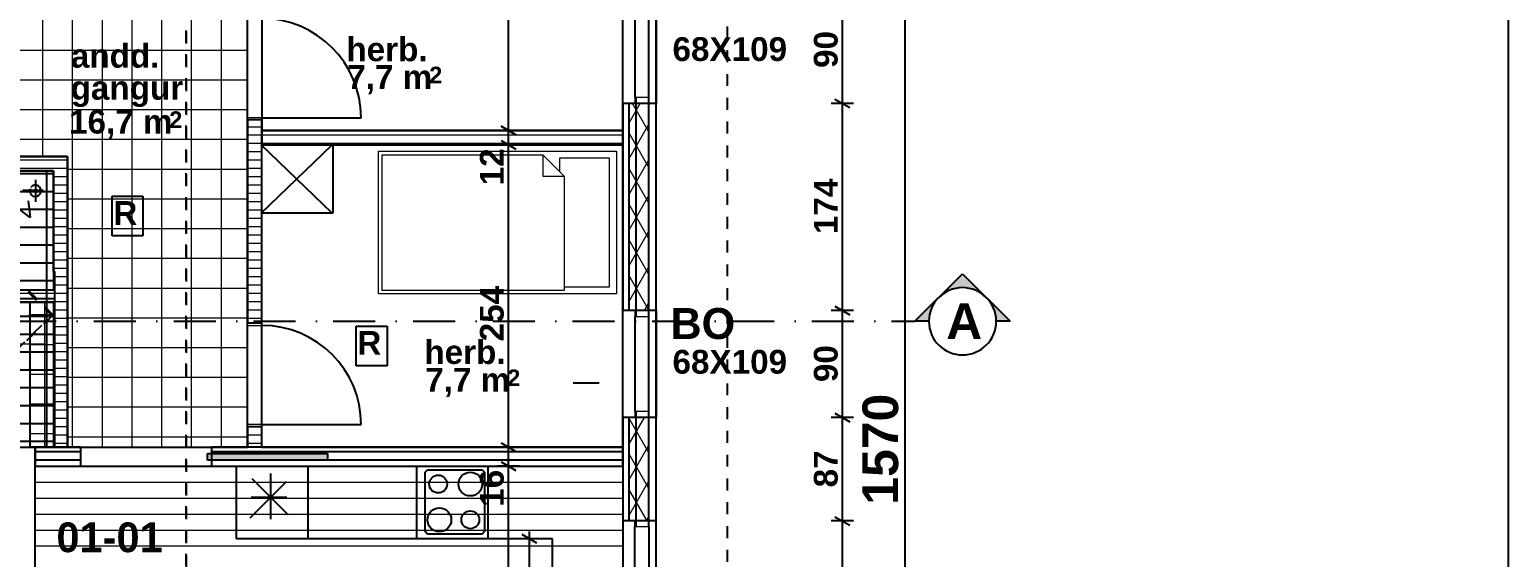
# Model space of a CAD drawing. Header units: millimetres. Extents: x -242231 to 419123, y -2399 to 525285.
# Drawn here: x -120526 to -108097, y 152173 to 156610 of the extents above; entities that cross this region are included whole.
import ezdxf

# ---------------------------------------------------------------- set-up
doc = ezdxf.new("R2010")
doc.units = ezdxf.units.MM
doc.set_wipeout_variables(frame=1)
for name, pattern in [('Dot & Dashed', [670.277762, 352.777767, -176.388884, 0, -141.111112]), ('Short dashed', [200, 100, -100]), ('Wipeout_Contour', [1000, 0, -1000])]:
    doc.linetypes.add(name, pattern=pattern)
doc.layers.add('Walls', color=7, linetype='Continuous')
doc.styles.add('GENERATED_STYLE_1', font='swissb.ttf')
doc.styles.add('GENERATED_STYLE_3', font='swissb.ttf')
pattern_1 = [(0, (-125991.2, 141233.89), (0, 70), [])]
pattern_2 = [(60, (-125991.2, 141233.89), (-129.9038, 75), []), (120, (-125991.2, 141233.89), (129.9038, 75), [])]

# ---------------------------------------------------------------- blocks, each defined once
blk = doc.blocks.new('D1 10_2')
at = {"layer": 'Walls', "linetype": 'Continuous'}
for p, q in [((417, 0), (417, 834)), ((-435, 0), (-435, -120)), ((435, 0), (435, -120))]:
    blk.add_line(p, q, dxfattribs=at)
at = {"layer": 'Walls', "color": 102, "linetype": 'Continuous', "lineweight": 20}
for p, q in [((-417, 0), (-435, 0)), ((-435, 0), (-435, -120)), ((-417, -120), (-417, 0)), ((435, 0), (417, 0)), ((417, 0), (417, -120)), ((435, -120), (435, 0)), ((-435, -120), (-417, -120)), ((417, -120), (435, -120))]:
    blk.add_line(p, q, dxfattribs=at)
at = {"layer": 'Walls', "linetype": 'Continuous'}
blk.add_arc((417, 0), 834, 90, 180, dxfattribs=at)
blk = doc.blocks.new('D1 10_4')
at = {"layer": 'Walls', "linetype": 'Continuous'}
for p, q in [((417, 0), (417, 834)), ((-435, 0), (-435, -120)), ((435, 0), (435, -120))]:
    blk.add_line(p, q, dxfattribs=at)
at = {"layer": 'Walls', "color": 102, "linetype": 'Continuous', "lineweight": 20}
for p, q in [((-417, 0), (-435, 0)), ((-435, 0), (-435, -120)), ((-417, -120), (-417, 0)), ((435, 0), (417, 0)), ((417, 0), (417, -120)), ((435, -120), (435, 0)), ((-435, -120), (-417, -120)), ((417, -120), (435, -120))]:
    blk.add_line(p, q, dxfattribs=at)
at = {"layer": 'Walls', "linetype": 'Continuous'}
blk.add_arc((417, 0), 834, 90, 180, dxfattribs=at)
blk = doc.blocks.new('W Feature 1 10_10')
at = {"layer": 'Walls', "linetype": 'Continuous'}
for p, q in [((-365, 60), (365, 60)), ((365, -220), (-365, -220))]:
    blk.add_line(p, q, dxfattribs=at)
at = {"color": 254, "linetype": 'Wipeout_Contour', "lineweight": 0, "ltscale": 1304.167193}
blk.add_wipeout([(-315, -120), (315, -120), (315, 0), (-315, 0)], dxfattribs=at).dxf.layer = 'Walls'
at = {"layer": 'Walls', "linetype": 'Continuous'}
for p, q in [((-365, 60), (-365, 0)), ((-365, 0), (-365, -120)), ((315, 0), (-315, 0)), ((365, 60), (365, 0)), ((365, 0), (365, -120)), ((-365, -120), (-365, -170)), ((-315, -120), (315, -120)), ((365, -120), (365, -170)), ((-365, -170), (-365, -220)), ((365, -170), (365, -220))]:
    blk.add_line(p, q, dxfattribs=at)
at = {"layer": 'Walls', "color": 102, "linetype": 'Continuous', "lineweight": 20}
for p, q in [((-315, 0), (-365, 0)), ((-315, -120), (-315, 0)), ((365, 0), (315, 0)), ((315, 0), (315, -120)), ((-365, -120), (-315, -120)), ((315, -120), (365, -120))]:
    blk.add_line(p, q, dxfattribs=at)
at = {"layer": 'Walls', "linetype": 'Continuous'}
for p in [(-365, 0), (365, 0)]:
    blk.add_point(p, dxfattribs=at)
blk = doc.blocks.new('W Feature 1 10_11')
at = {"layer": 'Walls', "linetype": 'Continuous'}
for p, q in [((-450, 60), (450, 60)), ((450, -220), (-450, -220))]:
    blk.add_line(p, q, dxfattribs=at)
at = {"color": 254, "linetype": 'Wipeout_Contour', "lineweight": 0, "ltscale": 1635.225415}
blk.add_wipeout([(-400, -120), (400, -120), (400, 0), (-400, 0)], dxfattribs=at).dxf.layer = 'Walls'
at = {"layer": 'Walls', "linetype": 'Continuous'}
for p, q in [((-450, 60), (-450, 0)), ((-450, 0), (-450, -120)), ((400, 0), (-400, 0)), ((450, 60), (450, 0)), ((450, 0), (450, -120)), ((-450, -120), (-450, -170)), ((-400, -120), (400, -120)), ((450, -120), (450, -170)), ((-450, -170), (-450, -220)), ((450, -170), (450, -220))]:
    blk.add_line(p, q, dxfattribs=at)
at = {"layer": 'Walls', "color": 102, "linetype": 'Continuous', "lineweight": 20}
for p, q in [((-400, 0), (-450, 0)), ((-400, -120), (-400, 0)), ((450, 0), (400, 0)), ((400, 0), (400, -120)), ((-450, -120), (-400, -120)), ((400, -120), (450, -120))]:
    blk.add_line(p, q, dxfattribs=at)
at = {"layer": 'Walls', "linetype": 'Continuous'}
for p in [(-450, 0), (450, 0)]:
    blk.add_point(p, dxfattribs=at)

msp = doc.modelspace()

# ---------------------------------------------------------------- hatches: boundary and pattern name
at = {"linetype": 'Continuous', "lineweight": 0}
h = msp.add_hatch(dxfattribs=at)
h.set_pattern_fill('BATT_INSULATION', color=1, style=0, pattern_type=2)
h.set_pattern_definition(pattern_2)
h.paths.add_polyline_path([(-115320.364, 154249.444), (-115320.364, 155989.874), (-115490.364, 155989.874), (-115490.364, 154249.444)], flags=0)
at = {"linetype": 'Continuous', "lineweight": 15}
h = msp.add_hatch(dxfattribs=at)
h.set_pattern_fill('50__', color=251, style=0, pattern_type=2)
h.set_pattern_definition(pattern_1)
h.paths.add_polyline_path([(-118693.766, 154141.18), (-118573.766, 154141.211), (-118574.214, 155851.356), (-118694.214, 155851.324)], flags=0)
h = msp.add_hatch(dxfattribs=at)
h.set_pattern_fill('50__', color=251, style=0, pattern_type=2)
h.set_pattern_definition(pattern_1)
h.paths.add_polyline_path([(-118574.149, 155642.114), (-115539.871, 155641.996), (-115539.867, 155761.996), (-118574.144, 155762.114)], flags=0)
h = msp.add_hatch(dxfattribs=at)
h.set_pattern_fill('50__', color=251, style=0, pattern_type=2)
h.set_pattern_definition(pattern_1)
h.paths.add_polyline_path([(-120326.176, 155422.021), (-120206.176, 155542.021), (-121396.076, 155542.021), (-121396.076, 155422.021)], flags=0)
h = msp.add_hatch(dxfattribs=at)
h.set_pattern_fill('50__', color=251, style=0, pattern_type=2)
h.set_pattern_definition(pattern_1)
h.paths.add_polyline_path([(-120326.176, 155422.021), (-120326.176, 153100.68), (-120206.176, 153100.68), (-120206.176, 155542.021)], flags=0)
at = {"linetype": 'Continuous'}
msp.add_hatch(color=256, dxfattribs=at).paths.add_polyline_path([(-112402.191, 154157.728, 1), (-112967.877, 154157.728), (-113085.034, 154157.728), (-112685.034, 154557.728), (-112285.034, 154157.728)], flags=0)
at = {"linetype": 'Continuous', "lineweight": 15}
h = msp.add_hatch(dxfattribs=at)
h.set_pattern_fill('50__', color=251, style=0, pattern_type=2)
h.set_pattern_definition(pattern_1)
h.paths.add_polyline_path([(-121324.156, 154319.268), (-120326.176, 154318.497), (-120326.176, 154418.497), (-121324.078, 154419.268)], flags=0)
h = msp.add_hatch(dxfattribs=at)
h.set_pattern_fill('50__', color=251, style=0, pattern_type=2)
h.set_pattern_definition(pattern_1)
h.paths.add_polyline_path([(-118693.493, 153102.031), (-118573.493, 153102.062), (-118573.538, 153271.211), (-118693.538, 153271.18)], flags=0)
at = {"linetype": 'Continuous', "lineweight": 0}
h = msp.add_hatch(dxfattribs=at)
h.set_pattern_fill('BATT_INSULATION', color=1, style=0, pattern_type=2)
h.set_pattern_definition(pattern_2)
h.paths.add_polyline_path([(-115320.364, 152479.122), (-115320.364, 153349.444), (-115490.364, 153349.444), (-115490.364, 152479.122)], flags=0)
at = {"linetype": 'Continuous', "lineweight": 25}
h = msp.add_hatch(dxfattribs=at)
h.set_pattern_fill('50__', color=251, style=0, pattern_type=2)
h.set_pattern_definition(pattern_1)
h.paths.add_polyline_path([(-120098.505, 152939.066), (-120098.522, 153099.066), (-120480.014, 153099.026), (-120479.997, 152939.026)], flags=0)
at = {"linetype": 'Continuous', "lineweight": 0}
msp.add_hatch(color=8, dxfattribs=at).paths.add_polyline_path([(-118023.07, 152991.553), (-119031.261, 152991.553), (-119031.261, 153046.544), (-118023.07, 153046.544)], flags=0)
at = {"linetype": 'Continuous', "lineweight": 25}
h = msp.add_hatch(dxfattribs=at)
h.set_pattern_fill('50__', color=251, style=0, pattern_type=2)
h.set_pattern_definition(pattern_1)
h.paths.add_polyline_path([(-115540.776, 152939.543), (-115540.793, 153099.543), (-118998.522, 153099.181), (-118998.505, 152939.181)], flags=0)

# ---------------------------------------------------------------- linework, layer by layer
at = {"linetype": 'Continuous'}
for p, q in [((-115260.364, 144724.319), (-115260.364, 161423.714)), ((-113166.188, 144724.309), (-113166.188, 161423.641)), ((-118695.458, 155640.452), (-118695.458, 161143.034)), ((-118574.859, 158312.925), (-118574.859, 155762.114)), ((-116501.253, 155761.996), (-116501.253, 158312.75)), ((-116501.253, 155761.996), (-116501.253, 158312.75)), ((-115540.593, 155762.114), (-115540.593, 158312.925)), ((-113694.738, 155989.874), (-113694.738, 156889.874)), ((-115540.364, 155989.874), (-115540.364, 154249.444)), ((-115490.364, 155989.874), (-115490.364, 154249.444)), ((-115320.364, 154249.444), (-115320.364, 155989.874)), ((-115260.364, 154249.444), (-115260.364, 155989.874)), ((-113600.988, 155989.874), (-113788.488, 155989.874)), ((-113600.988, 155989.874), (-113788.488, 155989.874)), ((-113757.238, 156025.958), (-113632.238, 155953.79)), ((-113757.238, 156025.958), (-113632.238, 155953.79)), ((-113694.738, 154249.444), (-113694.738, 155989.874)), ((-118694.214, 155851.324), (-118693.766, 154141.18)), ((-118574.859, 155762.114), (-115540.593, 155762.114)), ((-118573.766, 154141.211), (-118574.214, 155851.356)), ((-118574.144, 155762.114), (-118574.149, 155642.114)), ((-115539.867, 155761.996), (-118574.144, 155762.114)), ((-116407.503, 155762.055), (-116595.003, 155762.055)), ((-116407.503, 155761.996), (-116595.003, 155761.996)), ((-116438.753, 155725.971), (-116563.753, 155798.139)), ((-116563.753, 155798.08), (-116438.753, 155725.912)), ((-116501.253, 155762.055), (-116501.253, 155823.18)), ((-116501.253, 155642.055), (-116501.253, 155762.055)), ((-116501.253, 155642.055), (-116501.253, 155762.055)), ((-116501.253, 155700.871), (-116501.253, 155761.996)), ((-115539.871, 155641.996), (-115539.867, 155761.996)), ((-118694.49, 155640.452), (-118695.458, 155640.452)), ((-118694.49, 153099.397), (-118694.49, 155640.452)), ((-118580.911, 155067.832), (-117983.8, 155642.153)), ((-117983.071, 155067.832), (-118580.911, 155642.112)), ((-115540.364, 155642.134), (-118576.734, 155642.134)), ((-118576.734, 155642.134), (-118576.734, 153099.429)), ((-118574.149, 155642.114), (-115539.871, 155641.996)), ((-118574.149, 155067.741), (-118574.149, 155642.114)), ((-118574.149, 155642.114), (-117977.032, 155642.114)), ((-117977.032, 155642.114), (-117977.032, 155067.741)), ((-116407.503, 155642.055), (-116595.003, 155642.055)), ((-116563.753, 155678.139), (-116438.753, 155605.971)), ((-116563.753, 155678.139), (-116438.753, 155605.971)), ((-116501.253, 153099.543), (-116501.253, 155642.055)), ((-116501.253, 153099.543), (-116501.253, 155642.055)), ((-115540.364, 153099.429), (-115540.364, 155642.134)), ((-123036.733, 155541.766), (-120206.191, 155541.766)), ((-120206.176, 155542.021), (-121396.076, 155542.021)), ((-120206.191, 155541.766), (-120206.176, 154428.375)), ((-120206.176, 153100.68), (-120206.176, 155542.021)), ((-120325.844, 155422.021), (-123035.356, 155422.021)), ((-121396.076, 155422.021), (-120326.176, 155422.021)), ((-120326.176, 155422.021), (-120326.176, 154418.497)), ((-120325.846, 154575.963), (-120325.844, 155422.021)), ((-120409.42, 155258.444), (-120584.563, 155258.444)), ((-120477.386, 155347.322), (-120477.386, 155161.723)), ((-120520.886, 155029.705), (-120679.15, 155151.986)), ((-120538.878, 155169.978), (-120520.886, 155029.705)), ((-119831.236, 155209.598), (-119573.155, 155209.598)), ((-119831.236, 154875.312), (-119831.236, 155209.598)), ((-119573.155, 155209.598), (-119573.155, 154875.312)), ((-117977.032, 155067.741), (-118574.149, 155067.741)), ((-119573.155, 154875.312), (-119831.236, 154875.312)), ((-120314.861, 154575.963), (-120325.846, 154575.963)), ((-120314.861, 153100.289), (-120314.861, 154575.963)), ((-113085.034, 154157.728), (-112685.034, 154557.728)), ((-112685.034, 154557.728), (-112285.034, 154157.728)), ((-120326.176, 154418.497), (-121324.078, 154419.268)), ((-120206.176, 154428.375), (-120206.176, 153099.404)), ((-121324.156, 154319.268), (-120326.176, 154318.497)), ((-120521.559, 153098.504), (-120521.559, 154318.948)), ((-120521.559, 154318.948), (-120326.176, 154318.948)), ((-120326.176, 154318.948), (-120326.176, 153098.359)), ((-120326.176, 154318.497), (-120326.176, 153100.68)), ((-113600.988, 154249.444), (-113788.488, 154249.444)), ((-113600.988, 154249.444), (-113788.488, 154249.444)), ((-113757.238, 154285.528), (-113632.238, 154213.36)), ((-113757.238, 154285.528), (-113632.238, 154213.36)), ((-113694.738, 153349.444), (-113694.738, 154249.444)), ((-112967.877, 154157.728), (-113085.034, 154157.728)), ((-112285.034, 154157.728), (-112402.191, 154157.728)), ((-117780.24, 154117.767), (-117522.16, 154117.767)), ((-117780.24, 153783.481), (-117780.24, 154117.767)), ((-117522.16, 154117.767), (-117522.16, 153783.481)), ((-117522.16, 153783.481), (-117780.24, 153783.481)), ((-115737.938, 153637.474), (-115956.312, 153637.474)), ((-113757.238, 153385.528), (-113632.238, 153313.36)), ((-113757.238, 153385.528), (-113632.238, 153313.36)), ((-118693.538, 153271.18), (-118693.493, 153102.031)), ((-118573.493, 153102.062), (-118573.538, 153271.211)), ((-115540.364, 153349.444), (-115540.364, 152479.122)), ((-115490.364, 153349.444), (-115490.364, 152479.122)), ((-115320.364, 152479.122), (-115320.364, 153349.444)), ((-115260.364, 152479.122), (-115260.364, 153349.444)), ((-113600.988, 153349.444), (-113788.488, 153349.444)), ((-113600.988, 153349.444), (-113788.488, 153349.444)), ((-113694.738, 152479.122), (-113694.738, 153349.444)), ((-116563.753, 153135.627), (-116438.753, 153063.458)), ((-116563.753, 153135.627), (-116438.753, 153063.458)), ((-123037.033, 153100.289), (-120314.861, 153100.289)), ((-120479.614, 153098.487), (-120529.614, 153098.529)), ((-120326.176, 153098.359), (-120521.559, 153098.504)), ((-120098.522, 153099.066), (-120480.014, 153099.026)), ((-120480.014, 153099.026), (-120479.997, 152939.026)), ((-120479.614, 151382.748), (-120479.614, 153098.487)), ((-120326.176, 153100.68), (-120206.176, 153100.68)), ((-120206.176, 153099.404), (-118694.49, 153099.397)), ((-120098.522, 153099.066), (-120098.505, 152939.066)), ((-119031.261, 152991.553), (-119031.261, 153046.544)), ((-119031.261, 153046.544), (-118023.07, 153046.544)), ((-115540.793, 153099.543), (-118998.522, 153099.181)), ((-118998.522, 153099.181), (-118998.505, 152939.181)), ((-118693.493, 153102.031), (-118573.493, 153102.062)), ((-118576.734, 153099.429), (-115540.364, 153099.429)), ((-118023.07, 153046.544), (-118023.07, 152991.553)), ((-116407.503, 153099.543), (-116595.003, 153099.543)), ((-116501.253, 152939.543), (-116501.253, 153099.543)), ((-116501.253, 152939.543), (-116501.253, 153099.543)), ((-115540.776, 152939.543), (-115540.793, 153099.543)), ((-120479.997, 152939.026), (-120098.505, 152939.066)), ((-120479.63, 152940.49), (-118802.19, 152940.5)), ((-120479.568, 150394.664), (-120479.63, 152940.49)), ((-118023.07, 152991.553), (-119031.261, 152991.553)), ((-118998.505, 152939.181), (-115540.776, 152939.543)), ((-118802.19, 152940.5), (-118802.19, 152939.543)), ((-118802.19, 152939.543), (-115540.776, 152939.543)), ((-118787.569, 152329.65), (-118787.569, 152939.543)), ((-118787.569, 152939.543), (-115540.28, 152939.543)), ((-118184.32, 152328.266), (-118184.32, 152936.573)), ((-117271.87, 152339.547), (-117271.87, 152939.547)), ((-117201.87, 152889.547), (-117181.87, 152909.547)), ((-117201.87, 152389.547), (-117201.87, 152889.547)), ((-117181.87, 152909.547), (-116721.87, 152909.547)), ((-116721.87, 152909.547), (-116701.87, 152889.547)), ((-116701.87, 152889.547), (-116701.87, 152389.547)), ((-116671.87, 152339.547), (-116671.87, 152939.547)), ((-116407.503, 152939.543), (-116595.003, 152939.543)), ((-116563.753, 152975.627), (-116438.753, 152903.458)), ((-116563.753, 152975.627), (-116438.753, 152903.458)), ((-116501.253, 144724.309), (-116501.253, 152939.543)), ((-115540.776, 152939.543), (-115540.776, 145004.309)), ((-118369.01, 152808.002), (-118674.343, 152503.528)), ((-118350.006, 152529.428), (-118655.339, 152833.902)), ((-118498.877, 152493.761), (-118498.877, 152878.815)), ((-118363.444, 152676.994), (-118663.521, 152676.994)), ((-113757.238, 152515.206), (-113632.238, 152443.037)), ((-113757.238, 152515.206), (-113632.238, 152443.037)), ((-117181.87, 152369.547), (-117201.87, 152389.547)), ((-116701.87, 152389.547), (-116721.87, 152369.547)), ((-116324.981, 152329.65), (-116324.981, 152390.775)), ((-113600.988, 152479.122), (-113788.488, 152479.122)), ((-113600.988, 152479.122), (-113788.488, 152479.122)), ((-113694.738, 151079.122), (-113694.738, 152479.122)), ((-116130.87, 152329.65), (-118787.569, 152329.65)), ((-116721.87, 152369.547), (-117181.87, 152369.547)), ((-116231.231, 152329.65), (-116418.731, 152329.65)), ((-116262.481, 152293.565), (-116387.481, 152365.734)), ((-116324.981, 151410.513), (-116324.981, 152329.65)), ((-116130.87, 150225.474), (-116130.87, 152329.65))]:
    msp.add_line(p, q, dxfattribs=at)
at = {"color": 251, "linetype": 'Continuous', "lineweight": 18}
for p, q in [((-120417.293, 161143.034), (-120417.293, 155541.766)), ((-120167.293, 161143.034), (-120167.293, 153099.404)), ((-119917.293, 161143.034), (-119917.293, 153099.402)), ((-119667.293, 161143.034), (-119667.293, 153099.401)), ((-119417.293, 161143.034), (-119417.293, 153099.4)), ((-119167.293, 161143.034), (-119167.293, 153099.399)), ((-118917.293, 161143.034), (-118917.293, 153099.398)), ((-118695.458, 156434.77), (-123036.733, 156434.77)), ((-118695.458, 156184.77), (-123036.733, 156184.77)), ((-118695.458, 155934.77), (-123036.733, 155934.77)), ((-118695.458, 155684.77), (-123036.733, 155684.77)), ((-118694.49, 155434.77), (-120206.189, 155434.77)), ((-118694.49, 155184.77), (-120206.186, 155184.77)), ((-118694.49, 154934.77), (-120206.183, 154934.77)), ((-118694.49, 154684.77), (-120206.179, 154684.77)), ((-118694.49, 154434.77), (-120206.176, 154434.77)), ((-118694.49, 154184.77), (-120206.176, 154184.77)), ((-118694.49, 153934.77), (-120206.176, 153934.77)), ((-118694.49, 153684.77), (-120206.176, 153684.77)), ((-118694.49, 153434.77), (-120206.176, 153434.77)), ((-118694.49, 153184.77), (-120206.176, 153184.77))]:
    msp.add_line(p, q, dxfattribs=at)
at = {"color": 102, "linetype": 'Continuous', "lineweight": 20}
for p, q in [((-117593.326, 154387.998), (-117593.326, 155587.998)), ((-117593.326, 155587.998), (-115593.326, 155587.998)), ((-117563.326, 154417.998), (-117563.326, 155557.998)), ((-117563.326, 155557.998), (-116213.326, 155557.998)), ((-116213.326, 155557.998), (-116213.326, 155377.998)), ((-116033.326, 155377.998), (-116213.326, 155557.998)), ((-115653.326, 155527.998), (-116073.326, 155527.998)), ((-116073.326, 155527.998), (-116073.326, 155417.998)), ((-115653.326, 154447.998), (-115653.326, 155527.998)), ((-115593.326, 155587.998), (-115593.326, 154387.998)), ((-116213.326, 155377.998), (-116033.326, 155377.998)), ((-116033.326, 155377.998), (-116033.326, 154417.998)), ((-115593.326, 154387.998), (-117593.326, 154387.998)), ((-116033.326, 154417.998), (-117563.326, 154417.998)), ((-116033.326, 154447.998), (-115653.326, 154447.998))]:
    msp.add_line(p, q, dxfattribs=at)
at = {"color": 251, "linetype": 'Continuous', "lineweight": 25}
for p, q in [((-120325.844, 155397.189), (-123035.356, 155397.189)), ((-120384.885, 155422.021), (-120384.885, 153100.289)), ((-120325.844, 155247.189), (-123035.356, 155247.189)), ((-120325.844, 155097.189), (-123035.356, 155097.189)), ((-120325.845, 154947.189), (-123035.356, 154947.189)), ((-120325.845, 154797.189), (-123035.356, 154797.189)), ((-120325.845, 154647.189), (-123035.356, 154647.189)), ((-120314.861, 154497.189), (-123035.356, 154497.189)), ((-120314.861, 154347.189), (-123037.033, 154347.189)), ((-120314.861, 154197.189), (-123037.033, 154197.189)), ((-120314.861, 154047.189), (-123037.033, 154047.189)), ((-120314.861, 153897.189), (-123037.033, 153897.189)), ((-120314.861, 153747.189), (-123037.033, 153747.189)), ((-120314.861, 153597.189), (-123037.033, 153597.189)), ((-120314.861, 153447.189), (-123037.033, 153447.189)), ((-120314.861, 153297.189), (-123037.033, 153297.189)), ((-120314.861, 153147.189), (-123037.033, 153147.189))]:
    msp.add_line(p, q, dxfattribs=at)
at = {"color": 9, "linetype": 'Continuous', "lineweight": 18}
for p, q in [((-120401.197, 154318.948), (-120401.197, 153098.415)), ((-120326.176, 154210.813), (-120521.559, 154210.813)), ((-120326.176, 153960.813), (-120521.559, 153960.813)), ((-120326.176, 153710.813), (-120521.559, 153710.813)), ((-120326.176, 153460.813), (-120521.559, 153460.813)), ((-120326.176, 153210.813), (-120521.559, 153210.813)), ((-115540.776, 152936.33), (-120479.63, 152936.33)), ((-115540.776, 152802.33), (-120479.627, 152802.33)), ((-115540.776, 152668.33), (-120479.624, 152668.33)), ((-115540.776, 152534.33), (-120479.62, 152534.33)), ((-115540.776, 152400.33), (-120479.617, 152400.33)), ((-115540.776, 152266.33), (-120479.614, 152266.33))]:
    msp.add_line(p, q, dxfattribs=at)
at = {"color": 9, "linetype": 'Continuous', "lineweight": 13}
for p, q in [((-120402.177, 153966.944), (-120782.177, 153966.944)), ((-120402.177, 153966.944), (-120402.177, 153596.91)), ((-120402.177, 153596.91), (-120782.177, 153596.91))]:
    msp.add_line(p, q, dxfattribs=at)
at = {"linetype": 'Continuous', "flags": 128}
msp.add_lwpolyline([(-120759.39, 159143.187), (-115430.025, 159143.187), (-115430.025, 144724.319), (-115260.364, 144724.319), (-115260.364, 144883.079), (-111622.685, 144883.074), (-111622.685, 145910.94), (-109518.435, 145910.94), (-109518.435, 144883.073), (-108096.979, 144883.069), (-108096.979, 165098.049), (-136640.8, 165098.049)], dxfattribs=at)
at = {"linetype": 'Short dashed', "flags": 128}
for points in [[(-123817.997, 161844.368), (-123817.997, 157669.76), (-120341.973, 154207.946), (-123848.622, 150715.503), (-123848.622, 144143.217), (-119209.626, 144143.217), (-119209.626, 161844.368)], [(-123807.956, 157661.34), (-129544.694, 157661.34), (-129544.694, 154209.304), (-120327.218, 154209.304)], [(-121828.856, 152731.188), (-120331.906, 154209.304), (-129544.694, 154209.304), (-129544.694, 150718.905), (-123839.46, 150718.905)]]:
    msp.add_lwpolyline(points, close=True, dxfattribs=at)
at = {"linetype": 'Continuous', "flags": 128}
msp.add_lwpolyline([(-115320.567, 161362.945), (-120697.174, 161362.945), (-120697.174, 156957.842), (-128903.282, 156957.842), (-128903.282, 152878.772), (-120699.907, 152878.772), (-120699.907, 144784.303), (-115320.567, 144784.303)], close=True, dxfattribs=at)
at = {"linetype": 'Continuous'}
for centre, radius in [((-116821.87, 152789.547), 100), ((-117091.87, 152789.547), 75), ((-117081.87, 152489.547), 100), ((-116821.87, 152489.547), 75)]:
    msp.add_circle(centre, radius, dxfattribs=at)
for centre, radius, start, end in [((-120477.386, 155254.523), 48.036, 158.762857, 142.5456606), ((-112685.034, 154157.728), 282.843, 0, 180), ((-112685.034, 154157.728), 282.843, 180, 0)]:
    msp.add_arc(centre, radius, start, end, dxfattribs=at)
msp.add_point((-112967.877, 154157.728), dxfattribs=at)

# ---------------------------------------------------------------- block references
at = {"color": 21, "linetype": 'Continuous', "lineweight": 18, "rotation": 270.0150277998922}
for name, p in [('D1 10_4', (-118574.328, 156286.356)), ('D1 10_2', (-118573.652, 153706.211))]:
    msp.add_blockref(name, p, dxfattribs=at)

# ---------------------------------------------------------------- texts
for s, height, style, p in [('andd.', 199.9999, 'GENERATED_STYLE_1', (-120179.633, 156289.798)), ('herb.', 200, 'GENERATED_STYLE_1', (-117863.94, 156344.362)), ('68X109', 200, 'GENERATED_STYLE_1', (-115122.631, 156346.085)), ('7,7 m', 200, 'GENERATED_STYLE_1', (-117856.472, 156111.217)), ('2', 140, 'GENERATED_STYLE_1', (-117166.33, 156157.979)), ('gangur', 199.9999, 'GENERATED_STYLE_1', (-120181.534, 156020.466)), ('16,7 m', 200, 'GENERATED_STYLE_1', (-120194.379, 155735.838)), ('2', 140, 'GENERATED_STYLE_1', (-119351.622, 155782.6)), ('R', 200, 'GENERATED_STYLE_1', (-119822.689, 154968.169)), ('BO', 259.9999, 'GENERATED_STYLE_3', (-115140.227, 154009.197)), ('R', 200, 'GENERATED_STYLE_1', (-117771.693, 153876.338)), ('herb.', 200, 'GENERATED_STYLE_1', (-117208.466, 153798.989)), ('68X109', 200, 'GENERATED_STYLE_1', (-115122.631, 153717.519)), ('7,7 m', 200, 'GENERATED_STYLE_1', (-117200.998, 153565.844)), ('2', 140, 'GENERATED_STYLE_1', (-116510.856, 153612.605)), ('01-01', 250, 'GENERATED_STYLE_3', (-120300.541, 152216.788))]:
    msp.add_text(s, height=height, dxfattribs=dict(style=style)).set_placement(p)
at = {"attachment_point": 1, "rotation": 90, "style": 'GENERATED_STYLE_1'}
for s, insert, char_height in [('{90}', (-113934.738, 156287.329), 200), ('{12}', (-116741.253, 155300.84), 200), ('{174}', (-113934.738, 154890.842), 200), ('{254}', (-116741.253, 153989.437), 200), ('{90}', (-113934.738, 153646.899), 200), ('{1570}', (-113526.188, 152616.34), 300), ('{87}', (-113934.738, 152761.738), 200), ('{16}', (-116741.253, 152598.328), 200)]:
    msp.add_mtext(s, dxfattribs=dict(at, insert=insert, char_height=char_height))
at = {"linetype": 'Continuous', "insert": (-112822.245, 154007.731), "char_height": 300, "attachment_point": 7, "style": 'GENERATED_STYLE_1'}
msp.add_mtext('{A}', dxfattribs=at)

# ---------------------------------------------------------------- next in the draw order: block references
at = {"color": 21, "linetype": 'Continuous', "lineweight": 18, "rotation": 270}
for p in [(-115320.364, 156439.874), (-115320.364, 153799.444)]:
    msp.add_blockref('W Feature 1 10_11', p, dxfattribs=at)
at = {"color": 21, "linetype": 'Continuous', "lineweight": 18, "xscale": -1, "rotation": 270}
msp.add_blockref('W Feature 1 10_10', (-115320.364, 152114.122), dxfattribs=at)

# ---------------------------------------------------------------- next in the draw order: linework, layer by layer
at = {"linetype": 'Dot & Dashed'}
msp.add_line((-140766.553, 154157.728), (-113085.034, 154157.728), dxfattribs=at)
at = {"linetype": 'Continuous'}
for p, q in [((-115540.28, 152939.543), (-115540.28, 152329.65)), ((-115540.28, 152329.65), (-115540.35, 152329.65)), ((-115540.35, 152329.65), (-115540.35, 150225.474))]:
    msp.add_line(p, q, dxfattribs=at)
at = {"linetype": 'Short dashed', "flags": 128}
msp.add_lwpolyline([(-114659.736, 161843.333), (-119209.626, 161843.333), (-119209.626, 144139.61), (-114659.736, 144139.61)], close=True, dxfattribs=at)

doc.saveas('drawing.dxf')
